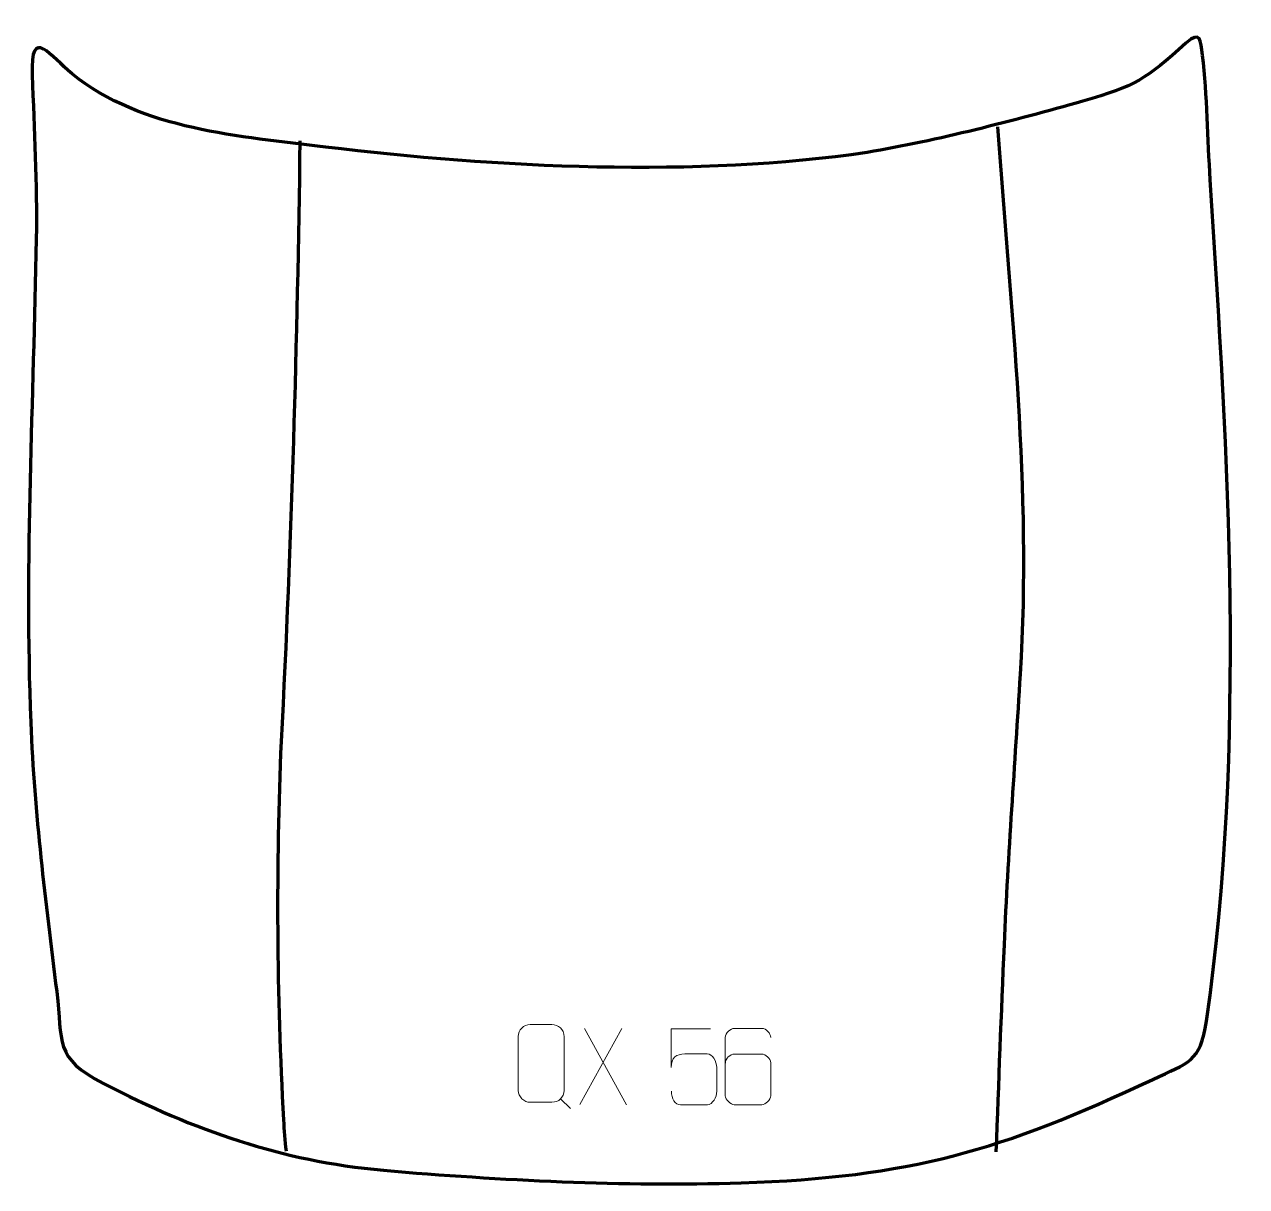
# Model space of a CAD drawing. Header units: millimetres. Extents: x 1286 to 1686, y 327 to 707.
import ezdxf

# ---------------------------------------------------------------- set-up
doc = ezdxf.new("R2010")
doc.units = ezdxf.units.MM
doc.header["$MEASUREMENT"] = 0
doc.layers.add('layer 1', color=7, linetype='Continuous')
doc.layers.add('layer 2', color=7, linetype='Continuous')

msp = doc.modelspace()

# ---------------------------------------------------------------- linework, layer by layer
at = {"layer": 'layer 1', "color": 142, "lineweight": 158}
for points in [[(1604.9026, 673.8068), (1609.3314, 613.0558), (1616.0614, 555.7146), (1612.3552, 494.4782), (1612.3552, 494.4782), (1610.5528, 464.845), (1608.3564, 435.6193), (1607.0707, 405.9118), (1607.0707, 405.9118), (1606.0927, 383.3115), (1605.2506, 360.704), (1604.4337, 338.0973)], [(1376.5322, 669.1874), (1375.6397, 603.3826), (1373.8442, 538.1946), (1370.3854, 472.4643), (1370.3854, 472.4643), (1368.5845, 431.9063), (1368.9701, 389.0967), (1371.1565, 348.5502), (1371.1565, 348.5502), (1371.3415, 345.12), (1371.6506, 341.7337), (1372.0062, 338.3184)]]:
    msp.add_open_spline(points, degree=3, knots=[0, 0, 0, 0, 0.25, 0.25, 0.25, 0.25, 0.5, 0.5, 0.5, 0.5, 1, 1, 1, 1], dxfattribs=at)
at = {"layer": 'layer 2', "color": 242, "lineweight": 158}
msp.add_open_spline([(1384.9935, 667.142), (1440.2162, 660.2957), (1507.2405, 657.134), (1562.2432, 665.3712), (1562.2432, 665.3712), (1585.4682, 669.2589), (1610.1299, 675.7632), (1632.8558, 682.1214), (1632.8558, 682.1214), (1650.2314, 687.177), (1653.3054, 689.2287), (1666.6457, 701.1753), (1666.6457, 701.1753), (1671.4397, 705.4684), (1671.432, 702.1762), (1672.0609, 697.1489), (1672.0609, 697.1489), (1673.6481, 684.012), (1673.7245, 669.7636), (1674.5737, 656.4065), (1674.5737, 656.4065), (1680.4578, 565.5481), (1686.4728, 471.2743), (1673.3313, 380.8623), (1673.3313, 380.8623), (1671.2134, 367.2827), (1667.5771, 367.4203), (1655.7393, 361.8007), (1655.7393, 361.8007), (1606.272, 338.4832), (1576.2146, 329.7794), (1521.0058, 327.9356), (1521.0058, 327.9356), (1482.565, 326.7225), (1442.2403, 328.7895), (1403.9019, 332.0472), (1403.9019, 332.0472), (1369.7453, 335.2846), (1342.6217, 344.9535), (1312.2442, 360.4464), (1312.2442, 360.4464), (1295.8435, 369.0141), (1298.9498, 373.8674), (1296.914, 390.5731), (1296.914, 390.5731), (1293.2481, 420.5129), (1289.5991, 448.4723), (1288.399, 478.7418), (1288.399, 478.7418), (1286.3552, 531.9684), (1289.2913, 584.0165), (1290.2183, 637.0986), (1290.2183, 637.0986), (1290.5132, 655.3365), (1289.551, 672.5948), (1288.8658, 690.7364), (1288.8658, 690.7364), (1288.2406, 707.2915), (1295.016, 696.7235), (1301.9843, 691.1008), (1301.9843, 691.1008), (1324.9013, 672.6087), (1356.961, 670.671), (1384.9935, 667.142)], degree=3, knots=[0, 0, 0, 0, 0.05882353, 0.05882353, 0.05882353, 0.05882353, 0.11764706, 0.11764706, 0.11764706, 0.11764706, 0.17647059, 0.17647059, 0.17647059, 0.17647059, 0.23529412, 0.23529412, 0.23529412, 0.23529412, 0.29411765, 0.29411765, 0.29411765, 0.29411765, 0.35294118, 0.35294118, 0.35294118, 0.35294118, 0.41176471, 0.41176471, 0.41176471, 0.41176471, 0.47058824, 0.47058824, 0.47058824, 0.47058824, 0.52941176, 0.52941176, 0.52941176, 0.52941176, 0.58823529, 0.58823529, 0.58823529, 0.58823529, 0.64705882, 0.64705882, 0.64705882, 0.64705882, 0.70588235, 0.70588235, 0.70588235, 0.70588235, 0.76470588, 0.76470588, 0.76470588, 0.76470588, 0.82352941, 0.82352941, 0.82352941, 0.82352941, 0.88235294, 0.88235294, 0.88235294, 0.88235294, 1, 1, 1, 1], dxfattribs=at)
at = {"layer": 'layer 2', "color": 250, "lineweight": 9}
for points, knots in [([(1451.9604, 379.7472), (1454.3282, 379.7472), (1456.6962, 379.7472), (1459.0642, 379.7472), (1459.0642, 379.7472), (1461.046, 379.7834), (1463.0733, 378.2649), (1463.1004, 375.7833), (1463.1004, 375.7833), (1463.1001, 369.9327), (1463.1001, 364.0818), (1463.1004, 358.2304), (1463.1004, 358.2304), (1462.9582, 355.8651), (1461.2507, 354.3588), (1459.0642, 354.3478), (1459.0642, 354.3478), (1456.6902, 354.3483), (1454.3164, 354.3483), (1451.9429, 354.3478), (1451.9429, 354.3478), (1449.983, 354.2406), (1447.9752, 356.1591), (1447.9867, 358.2128), (1447.9867, 358.2128), (1447.987, 364.0868), (1447.987, 369.9606), (1447.9867, 375.834), (1447.9867, 375.834), (1447.991, 378.0106), (1449.7692, 379.7609), (1451.9604, 379.7472)], [0, 0, 0, 0, 0.11111111, 0.11111111, 0.11111111, 0.11111111, 0.22222222, 0.22222222, 0.22222222, 0.22222222, 0.33333333, 0.33333333, 0.33333333, 0.33333333, 0.44444444, 0.44444444, 0.44444444, 0.44444444, 0.55555556, 0.55555556, 0.55555556, 0.55555556, 0.66666667, 0.66666667, 0.66666667, 0.66666667, 0.77777778, 0.77777778, 0.77777778, 0.77777778, 1, 1, 1, 1]), ([(1510.9757, 378.4098), (1510.9757, 378.4098), (1498.124, 378.4098), (1498.124, 378.4098), (1498.124, 378.4098), (1498.1243, 374.1792), (1498.1243, 369.9483), (1498.124, 365.7171), (1498.124, 365.7171), (1498.1237, 369.0272), (1499.7547, 370.099), (1502.5667, 370.1595), (1502.5667, 370.1595), (1505.0063, 370.1598), (1507.4458, 370.1598), (1509.885, 370.1595), (1509.885, 370.1595), (1511.5348, 370.1663), (1513.0097, 367.7858), (1513.0382, 365.7171), (1513.0382, 365.7171), (1513.0379, 363.1298), (1513.0379, 360.5422), (1513.0382, 357.9545), (1513.0382, 357.9545), (1513.0844, 355.9951), (1511.585, 353.5588), (1509.9591, 353.5003), (1509.9591, 353.5003), (1508.0026, 353.5006), (1503.1076, 353.5006), (1501.1506, 353.5003), (1501.1506, 353.5003), (1499.3051, 353.4915), (1498.198, 355.4563), (1498.1772, 358.0074)], [0, 0, 0, 0, 0.1, 0.1, 0.1, 0.1, 0.2, 0.2, 0.2, 0.2, 0.3, 0.3, 0.3, 0.3, 0.4, 0.4, 0.4, 0.4, 0.5, 0.5, 0.5, 0.5, 0.6, 0.6, 0.6, 0.6, 0.7, 0.7, 0.7, 0.7, 0.8, 0.8, 0.8, 0.8, 1, 1, 1, 1]), ([(1530.6761, 375.5343), (1530.652, 376.8738), (1529.2958, 378.527), (1527.7239, 378.4927), (1527.7239, 378.4927), (1524.7391, 378.4924), (1521.7539, 378.4924), (1518.7685, 378.4927), (1518.7685, 378.4927), (1517.5494, 378.5076), (1515.8212, 377.07), (1515.8162, 375.5343), (1515.8162, 375.5343), (1515.8165, 369.1738), (1515.8165, 362.813), (1515.8162, 356.4523), (1515.8162, 356.4523), (1515.8209, 355.2894), (1517.5494, 353.5183), (1518.7685, 353.4939), (1518.7685, 353.4939), (1521.7539, 353.4942), (1524.7391, 353.4942), (1527.7239, 353.4939), (1527.7239, 353.4939), (1529.002, 353.5377), (1530.6717, 355.1522), (1530.6761, 356.4523), (1530.6761, 356.4523), (1530.6761, 360.0356), (1530.6761, 363.6187), (1530.6761, 367.2014), (1530.6761, 367.2014), (1530.6376, 368.6796), (1529.0549, 370.1125), (1527.7239, 370.1105), (1527.7239, 370.1105), (1524.7391, 370.1108), (1521.7539, 370.1108), (1518.7685, 370.1105), (1518.7685, 370.1105), (1517.439, 370.1155), (1515.796, 368.6082), (1515.8377, 367.1797)], [0, 0, 0, 0, 0.08333333, 0.08333333, 0.08333333, 0.08333333, 0.16666667, 0.16666667, 0.16666667, 0.16666667, 0.25, 0.25, 0.25, 0.25, 0.33333333, 0.33333333, 0.33333333, 0.33333333, 0.41666667, 0.41666667, 0.41666667, 0.41666667, 0.5, 0.5, 0.5, 0.5, 0.58333333, 0.58333333, 0.58333333, 0.58333333, 0.66666667, 0.66666667, 0.66666667, 0.66666667, 0.75, 0.75, 0.75, 0.75, 0.83333333, 0.83333333, 0.83333333, 0.83333333, 1, 1, 1, 1])]:
    msp.add_open_spline(points, degree=3, knots=knots, dxfattribs=at)
for points in [[(1481.9594, 378.4702), (1481.9594, 378.4702), (1468.2188, 353.5744), (1468.2188, 353.5744)], [(1469.6734, 378.4702), (1469.6734, 378.4702), (1483.414, 353.5167), (1483.414, 353.5167)], [(1461.8905, 355.4458), (1461.8905, 355.4458), (1465.1007, 352.2389), (1465.1007, 352.2389)]]:
    msp.add_open_spline(points, degree=3, dxfattribs=at)

doc.saveas('drawing.dxf')
